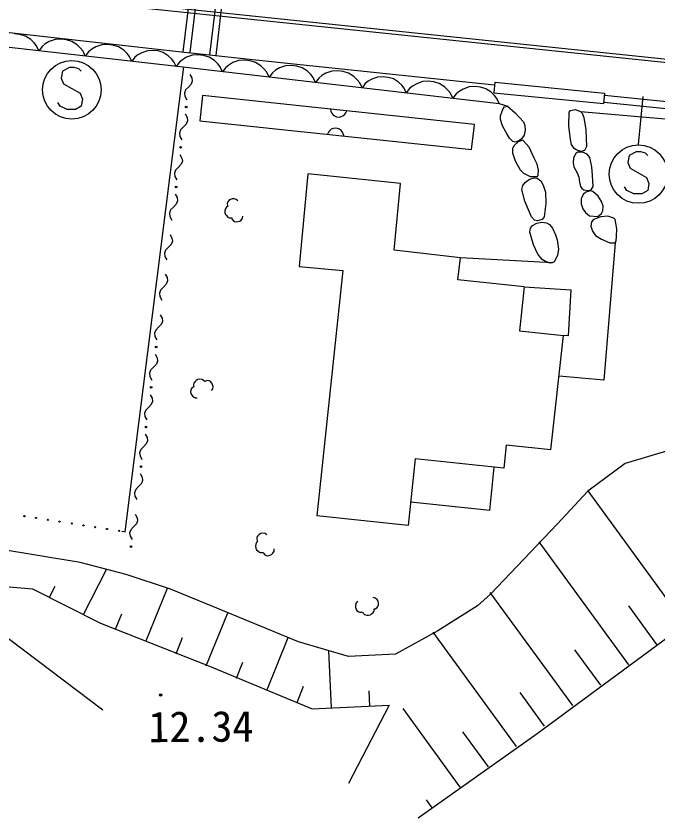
# Model space of a CAD drawing. Units: millimetres, scale not verified. Extents: x 40000 to 680000, y 20000 to 380000.
# Drawn here: x 336634 to 364060, y 230857 to 265153 of the extents above; entities that cross this region are included whole.
import ezdxf
from ezdxf.enums import TextEntityAlignment as Align

# ---------------------------------------------------------------- set-up
doc = ezdxf.new("R2010")
doc.units = ezdxf.units.MM
doc.header["$LTSCALE"] = 1000
doc.layers.add('M-BGD', color=7, linetype='Continuous', lineweight=25)
doc.layers.add('M-BGD-EXST', color=7, linetype='Continuous', lineweight=25)
doc.styles.add('ＭＳ ゴシック', font='')
doc.styles.get('ＭＳ ゴシック').set_extended_font_data('MS Gothic')

msp = doc.modelspace()

# ---------------------------------------------------------------- linework, layer by layer
at = {"layer": 'M-BGD'}
for p, q in [((345214, 275825), (343766, 263621)), ((345511, 275780), (344064, 263589)), ((346340, 275652), (344901, 263499)), ((346602, 275611), (345164, 263470)), ((374567, 262087), (278683, 272129)), ((374583, 262236), (278698, 272279)), ((330949, 265049), (343836, 263614)), ((331720, 264343), (343652, 262993)), ((336801, 264365), (336563, 264392)), ((337035, 264298), (336801, 264365)), ((337260, 264151), (337035, 264298)), ((337405, 264014), (337260, 264151)), ((338307, 264152), (338055, 264060)), ((338550, 264164), (338307, 264152)), ((338788, 264137), (338550, 264164)), ((339022, 264070), (338788, 264137)), ((337511, 263881), (337405, 264014)), ((337607, 263668), (337511, 263881)), ((337749, 263854), (337607, 263668)), ((337882, 263959), (337749, 263854)), ((338055, 264060), (337882, 263959)), ((339247, 263923), (339022, 264070)), ((339392, 263786), (339247, 263923)), ((339498, 263653), (339392, 263786)), ((340042, 263832), (339869, 263731)), ((340294, 263924), (340042, 263832)), ((340537, 263937), (340294, 263924)), ((340775, 263909), (340537, 263937)), ((341009, 263842), (340775, 263909)), ((341234, 263696), (341009, 263842)), ((339594, 263441), (339498, 263653)), ((339736, 263626), (339594, 263441)), ((339869, 263731), (339736, 263626)), ((341379, 263558), (341234, 263696)), ((341485, 263425), (341379, 263558)), ((341581, 263213), (341485, 263425)), ((341842, 263489), (341716, 263389)), ((342006, 263585), (341842, 263489)), ((342246, 263672), (342006, 263585)), ((342477, 263684), (342246, 263672)), ((342703, 263658), (342477, 263684)), ((342925, 263594), (342703, 263658)), ((343139, 263455), (342925, 263594)), ((343277, 263324), (343139, 263455)), ((343836, 263614), (347547, 263212)), ((344168, 263480), (343916, 263388)), ((344411, 263492), (344168, 263480)), ((344650, 263465), (344411, 263492)), ((344884, 263398), (344650, 263465)), ((345108, 263251), (344884, 263398)), ((341716, 263389), (341581, 263213)), ((343377, 263198), (343277, 263324)), ((343469, 262996), (343377, 263198)), ((343611, 263181), (343469, 262996)), ((343744, 263287), (343611, 263181)), ((343916, 263388), (343744, 263287)), ((345254, 263114), (345108, 263251)), ((345359, 262981), (345254, 263114)), ((345731, 263059), (345598, 262954)), ((345903, 263160), (345731, 263059)), ((346155, 263252), (345903, 263160)), ((346398, 263264), (346155, 263252)), ((346637, 263237), (346398, 263264)), ((346871, 263170), (346637, 263237)), ((347095, 263023), (346871, 263170)), ((347547, 263212), (357083, 262207)), ((341301, 243101), (343801, 262974)), ((343652, 262993), (357278, 261413)), ((345456, 262769), (345359, 262981)), ((345598, 262954), (345456, 262769)), ((347241, 262886), (347095, 263023)), ((347346, 262753), (347241, 262886)), ((347443, 262541), (347346, 262753)), ((347585, 262726), (347443, 262541)), ((347718, 262831), (347585, 262726)), ((347890, 262932), (347718, 262831)), ((348142, 263024), (347890, 262932)), ((348385, 263037), (348142, 263024)), ((348624, 263009), (348385, 263037)), ((348858, 262942), (348624, 263009)), ((349082, 262796), (348858, 262942)), ((349228, 262658), (349082, 262796)), ((350129, 262796), (349877, 262705)), ((350372, 262809), (350129, 262796)), ((350611, 262781), (350372, 262809)), ((350845, 262714), (350611, 262781)), ((351069, 262568), (350845, 262714)), ((344064, 262652), (344149, 262505)), ((344165, 262366), (344115, 262235)), ((344149, 262505), (344165, 262366)), ((349333, 262525), (349228, 262658)), ((349430, 262313), (349333, 262525)), ((349572, 262498), (349430, 262313)), ((349704, 262604), (349572, 262498)), ((349877, 262705), (349704, 262604)), ((351215, 262430), (351069, 262568)), ((351320, 262298), (351215, 262430)), ((351842, 262457), (351678, 262361)), ((352081, 262544), (351842, 262457)), ((352312, 262556), (352081, 262544)), ((352539, 262530), (352312, 262556)), ((352761, 262467), (352539, 262530)), ((352974, 262327), (352761, 262467)), ((354247, 262365), (354004, 262352)), ((354485, 262337), (354247, 262365)), ((343997, 262112), (343879, 261990)), ((344115, 262235), (343997, 262112)), ((351417, 262085), (351320, 262298)), ((351551, 262261), (351417, 262085)), ((351678, 262361), (351551, 262261)), ((353112, 262197), (352974, 262327)), ((353213, 262070), (353112, 262197)), ((353304, 261869), (353213, 262070)), ((353446, 262054), (353304, 261869)), ((353579, 262159), (353446, 262054)), ((353752, 262260), (353579, 262159)), ((354004, 262352), (353752, 262260)), ((354719, 262270), (354485, 262337)), ((354944, 262124), (354719, 262270)), ((355089, 261986), (354944, 262124)), ((355739, 262032), (355566, 261931)), ((355991, 262124), (355739, 262032)), ((356234, 262137), (355991, 262124)), ((356472, 262109), (356234, 262137)), ((356706, 262042), (356472, 262109)), ((356931, 261896), (356706, 262042)), ((357094, 262319), (357050, 261871)), ((357094, 262319), (361781, 261856)), ((343879, 261990), (343828, 261859)), ((343828, 261859), (343845, 261720)), ((343845, 261720), (343930, 261573)), ((344603, 261749), (344489, 260678)), ((356225, 260516), (344603, 261749)), ((355195, 261853), (355089, 261986)), ((355291, 261641), (355195, 261853)), ((355433, 261826), (355291, 261641)), ((355566, 261931), (355433, 261826)), ((357076, 261758), (356931, 261896)), ((357050, 261871), (361736, 261408)), ((357182, 261625), (357076, 261758)), ((361781, 261856), (361736, 261408)), ((361773, 261773), (364848, 261459)), ((357278, 261413), (357182, 261625)), ((357278, 261413), (357645, 261295)), ((361743, 261475), (364820, 261160)), ((350066, 261169), (350085, 261083)), ((350085, 261083), (350119, 261009)), ((350119, 261009), (350181, 260932)), ((350676, 260950), (350725, 261015)), ((350725, 261015), (350762, 261096)), ((357334, 260882), (357445, 261205)), ((357445, 261205), (357508, 261273)), ((357508, 261273), (357637, 261294)), ((357637, 261294), (357965, 261013)), ((357965, 261013), (358310, 260628)), ((360254, 260451), (360269, 261042)), ((360269, 261042), (360328, 261113)), ((360328, 261113), (360521, 261152)), ((360521, 261152), (360752, 261069)), ((360752, 261069), (364921, 260713)), ((360752, 261069), (360819, 260998)), ((360819, 260998), (360892, 260813)), ((343854, 260965), (343941, 260813)), ((343958, 260670), (343906, 260535)), ((343941, 260813), (343958, 260670)), ((344489, 260678), (356087, 259448)), ((350181, 260932), (350247, 260883)), ((350247, 260883), (350327, 260846)), ((350327, 260846), (350439, 260834)), ((350439, 260834), (350525, 260853)), ((350525, 260853), (350599, 260888)), ((350599, 260888), (350676, 260950)), ((357332, 260726), (357334, 260882)), ((357420, 260451), (357332, 260726)), ((360892, 260813), (360976, 260292)), ((343785, 260410), (343663, 260284)), ((343906, 260535), (343785, 260410)), ((350103, 260308), (350026, 260246)), ((350177, 260342), (350103, 260308)), ((350263, 260361), (350177, 260342)), ((350375, 260349), (350263, 260361)), ((350455, 260313), (350375, 260349)), ((350520, 260264), (350455, 260313)), ((356087, 259448), (356210, 260367)), ((356209, 260367), (356225, 260516)), ((357579, 260172), (357420, 260451)), ((358310, 260628), (358371, 260472)), ((358371, 260472), (358390, 260267)), ((360320, 259867), (360254, 260451)), ((343663, 260284), (343611, 260149)), ((343611, 260149), (343629, 260006)), ((343629, 260006), (343716, 259854)), ((349977, 260180), (349940, 260100)), ((350026, 260246), (349977, 260180)), ((350583, 260187), (350520, 260264)), ((350617, 260113), (350583, 260187)), ((350636, 260026), (350617, 260113)), ((357722, 259924), (357579, 260172)), ((358344, 260064), (358231, 259895)), ((358390, 260267), (358344, 260064)), ((360976, 260292), (361008, 259572)), ((357861, 259789), (357722, 259924)), ((357958, 259764), (357861, 259789)), ((358090, 259770), (357919, 259619)), ((358147, 259827), (357958, 259764)), ((358288, 259841), (358090, 259770)), ((358231, 259895), (358147, 259827)), ((358563, 259540), (358288, 259841)), ((360373, 259663), (360320, 259867)), ((360477, 259495), (360373, 259663)), ((357852, 259481), (357849, 259285)), ((357849, 259285), (357979, 258933)), ((357919, 259619), (357852, 259481)), ((358766, 259080), (358563, 259540)), ((360592, 259413), (360477, 259495)), ((360640, 259333), (360554, 259275)), ((360800, 259366), (360592, 259413)), ((360838, 259336), (360640, 259333)), ((360926, 259409), (360800, 259366)), ((361031, 259239), (360838, 259336)), ((361008, 259572), (360926, 259409)), ((343638, 259229), (343722, 259081)), ((343739, 258942), (343689, 258811)), ((343722, 259081), (343739, 258942)), ((358898, 258811), (358766, 259080)), ((360458, 259094), (360434, 258868)), ((360554, 259275), (360458, 259094)), ((361145, 259102), (361031, 259239)), ((361242, 258702), (361145, 259102)), ((343571, 258689), (343453, 258566)), ((343689, 258811), (343571, 258689)), ((357979, 258933), (358169, 258578)), ((358960, 258558), (358898, 258811)), ((360434, 258868), (360466, 258705)), ((360466, 258705), (360604, 258443)), ((361260, 258337), (361242, 258702)), ((343453, 258566), (343402, 258436)), ((343402, 258436), (343419, 258296)), ((343419, 258296), (343503, 258149)), ((349105, 258401), (348735, 254440)), ((353057, 257998), (349105, 258401)), ((358169, 258578), (358314, 258438)), ((358314, 258438), (358602, 258288)), ((358602, 258288), (358907, 258291)), ((358907, 258291), (358949, 258357)), ((358949, 258357), (358960, 258558)), ((360604, 258443), (360679, 258268)), ((360679, 258268), (360708, 258054)), ((361290, 257859), (361260, 258337)), ((352791, 255144), (353057, 257998)), ((358288, 257901), (358395, 258044)), ((358395, 258044), (358576, 258173)), ((358576, 258173), (358780, 258231)), ((358780, 258231), (358905, 258215)), ((358905, 258215), (359054, 258101)), ((359054, 258101), (359161, 257915)), ((359161, 257915), (359250, 257622)), ((360708, 258054), (360748, 257858)), ((358243, 257728), (358288, 257901)), ((358375, 257237), (358243, 257728)), ((359250, 257622), (359266, 257132)), ((360748, 257858), (360806, 257777)), ((360806, 257777), (360896, 257723)), ((360984, 257622), (360863, 257516)), ((360896, 257723), (361112, 257690)), ((361179, 257672), (360984, 257622)), ((361112, 257690), (361206, 257718)), ((361275, 257651), (361179, 257672)), ((361206, 257718), (361290, 257859)), ((361512, 257443), (361275, 257651)), ((343428, 257542), (343515, 257390)), ((343532, 257246), (343480, 257112)), ((343515, 257390), (343532, 257246)), ((345722, 257262), (345678, 257204)), ((345791, 257306), (345722, 257262)), ((345867, 257332), (345791, 257306)), ((345949, 257339), (345867, 257332)), ((346044, 257308), (345949, 257339)), ((346108, 257245), (346044, 257308)), ((358571, 256771), (358375, 257237)), ((360775, 257331), (360773, 257119)), ((360863, 257516), (360775, 257331)), ((361649, 257226), (361512, 257443)), ((361717, 257022), (361649, 257226)), ((343359, 256986), (343237, 256860)), ((343480, 257112), (343359, 256986)), ((345585, 256919), (345554, 256824)), ((345629, 256976), (345585, 256919)), ((345680, 257015), (345629, 256976)), ((345678, 257204), (345660, 257135)), ((345660, 257135), (345667, 257053)), ((345667, 257053), (345680, 257015)), ((359266, 257132), (359200, 256560)), ((360773, 257119), (360846, 256909)), ((360846, 256909), (360964, 256748)), ((361708, 256826), (361717, 257022)), ((343237, 256860), (343185, 256725)), ((343185, 256725), (343203, 256582)), ((343203, 256582), (343289, 256430)), ((345554, 256824), (345561, 256742)), ((345561, 256742), (345587, 256666)), ((345587, 256666), (345625, 256616)), ((345625, 256616), (345689, 256553)), ((345689, 256553), (345739, 256528)), ((346315, 256513), (346327, 256601)), ((358662, 256565), (358571, 256771)), ((358787, 256427), (358662, 256565)), ((359200, 256560), (359106, 256448)), ((360964, 256748), (361142, 256612)), ((361142, 256612), (361495, 256586)), ((361614, 256567), (361309, 256454)), ((361495, 256586), (361652, 256712)), ((361917, 256598), (361614, 256567)), ((361652, 256712), (361708, 256826)), ((362180, 256509), (361917, 256598)), ((345739, 256528), (345784, 256522)), ((345784, 256522), (345847, 256522)), ((345847, 256522), (345860, 256485)), ((345860, 256485), (345905, 256415)), ((345905, 256415), (345962, 256371)), ((345962, 256371), (346032, 256353)), ((346032, 256353), (346114, 256360)), ((346114, 256360), (346189, 256385)), ((346189, 256385), (346259, 256430)), ((346259, 256430), (346315, 256513)), ((358609, 256083), (358703, 256201)), ((358703, 256201), (358886, 256296)), ((358911, 256394), (358787, 256427)), ((358886, 256296), (359101, 256336)), ((359106, 256448), (358911, 256394)), ((359101, 256336), (359300, 256310)), ((359300, 256310), (359432, 256235)), ((359432, 256235), (359555, 256082)), ((361215, 256349), (361190, 256160)), ((361309, 256454), (361215, 256349)), ((362235, 256445), (362180, 256509)), ((362300, 256058), (362235, 256445)), ((358582, 255904), (358609, 256083)), ((358744, 255375), (358582, 255904)), ((359555, 256082), (359683, 255789)), ((361190, 256160), (361258, 255954)), ((361258, 255954), (361395, 255769)), ((362296, 255738), (362300, 256058)), ((343212, 255805), (343296, 255657)), ((343313, 255518), (343262, 255387)), ((343296, 255657), (343313, 255518)), ((359683, 255789), (359755, 255575)), ((359755, 255575), (359809, 255181)), ((361395, 255769), (361642, 255616)), ((361642, 255616), (362011, 255460)), ((362239, 255458), (362278, 255524)), ((362278, 255524), (362296, 255738)), ((343144, 255265), (343026, 255143)), ((343262, 255387), (343144, 255265)), ((358921, 254967), (358744, 255375)), ((359809, 255181), (359769, 254915)), ((362239, 255458), (361744, 249587)), ((362011, 255460), (362239, 255458)), ((343026, 255143), (342976, 255012)), ((342976, 255012), (342993, 254873)), ((342993, 254873), (343077, 254725)), ((355620, 254819), (352791, 255144)), ((359116, 254743), (358921, 254967)), ((359769, 254915), (359625, 254642)), ((355512, 253871), (355620, 254819)), ((359541, 254593), (355620, 254819)), ((359256, 254650), (359116, 254743)), ((359452, 254585), (359256, 254650)), ((359541, 254593), (359452, 254585)), ((359625, 254642), (359541, 254593)), ((348735, 254440), (350591, 254267)), ((350591, 254267), (349481, 243774)), ((343002, 254118), (343089, 253966)), ((343106, 253823), (343054, 253688)), ((343089, 253966), (343106, 253823)), ((358338, 253576), (355512, 253871)), ((342932, 253562), (342811, 253436)), ((343054, 253688), (342932, 253562)), ((358338, 253576), (358141, 251695)), ((358338, 253576), (360344, 253450)), ((360344, 253450), (360221, 251473)), ((342811, 253436), (342759, 253302)), ((342759, 253302), (342776, 253158)), ((342776, 253158), (342863, 253007)), ((342785, 252381), (342870, 252234)), ((342887, 252095), (342836, 251964)), ((342870, 252234), (342887, 252095)), ((342718, 251841), (342600, 251719)), ((342836, 251964), (342718, 251841)), ((342600, 251719), (342550, 251588)), ((342550, 251588), (342567, 251449)), ((342567, 251449), (342651, 251302)), ((358141, 251695), (360027, 251485)), ((359484, 246596), (360027, 251485)), ((360221, 251473), (360027, 251485)), ((342575, 250694), (342662, 250542)), ((342680, 250399), (342628, 250265)), ((342662, 250542), (342680, 250399)), ((342506, 250139), (342385, 250013)), ((342628, 250265), (342506, 250139)), ((342385, 250013), (342333, 249878)), ((342333, 249878), (342350, 249735)), ((342350, 249735), (342437, 249583)), ((361744, 249587), (359834, 249748)), ((344237, 249452), (344220, 249398)), ((344220, 249398), (344220, 249353)), ((344220, 249353), (344230, 249290)), ((344291, 249523), (344237, 249452)), ((344335, 249568), (344291, 249523)), ((344406, 249605), (344335, 249568)), ((344487, 249623), (344406, 249605)), ((344585, 249606), (344487, 249623)), ((344648, 249570), (344585, 249606)), ((344693, 249526), (344648, 249570)), ((344729, 249544), (344693, 249526)), ((344809, 249562), (344729, 249544)), ((344881, 249554), (344809, 249562)), ((344944, 249519), (344881, 249554)), ((344998, 249456), (344944, 249519)), ((345034, 249385), (344998, 249456)), ((345052, 249305), (345034, 249385)), ((344096, 249155), (344088, 249084)), ((344088, 249084), (344106, 249003)), ((344132, 249218), (344096, 249155)), ((344106, 249003), (344142, 248932)), ((344194, 249272), (344132, 249218)), ((344230, 249290), (344194, 249272)), ((344982, 249134), (345035, 249206)), ((345035, 249206), (345052, 249305)), ((342359, 248958), (342444, 248810)), ((342461, 248671), (342410, 248540)), ((342444, 248810), (342461, 248671)), ((344142, 248932), (344196, 248870)), ((344196, 248870), (344286, 248826)), ((344286, 248826), (344376, 248826)), ((342292, 248418), (342174, 248295)), ((342410, 248540), (342292, 248418)), ((342174, 248295), (342123, 248165)), ((342123, 248165), (342140, 248026)), ((342140, 248026), (342225, 247878)), ((342149, 247271), (342234, 247123)), ((342251, 246984), (342200, 246853)), ((342234, 247123), (342251, 246984)), ((341964, 246608), (341913, 246478)), ((342082, 246731), (341964, 246608)), ((342200, 246853), (342082, 246731)), ((357574, 246796), (357472, 245821)), ((359484, 246596), (357574, 246796)), ((364706, 246623), (362653, 246022)), ((341913, 246478), (341930, 246339)), ((341930, 246339), (342015, 246191)), ((353690, 246216), (353392, 243360)), ((357472, 245821), (353690, 246216)), ((362653, 246022), (361070, 244833)), ((341939, 245584), (342026, 245432)), ((356870, 244006), (357064, 245864)), ((342043, 245288), (341991, 245154)), ((342026, 245432), (342043, 245288)), ((341748, 244902), (341696, 244767)), ((341870, 245028), (341748, 244902)), ((341991, 245154), (341870, 245028)), ((341696, 244767), (341714, 244624)), ((341714, 244624), (341801, 244472)), ((361070, 244833), (359748, 243425)), ((365219, 239154), (361081, 244841)), ((356870, 244006), (353496, 244358)), ((341723, 243847), (341807, 243699)), ((341824, 243560), (341774, 243430)), ((341807, 243699), (341824, 243560)), ((353392, 243360), (349481, 243774)), ((341538, 243185), (341487, 243054)), ((341656, 243307), (341538, 243185)), ((341774, 243430), (341656, 243307)), ((359748, 243425), (356905, 240432)), ((341153, 243120), (341301, 243101)), ((341487, 243054), (341504, 242915)), ((341504, 242915), (341589, 242767)), ((346928, 242865), (346920, 242794)), ((346964, 242928), (346928, 242865)), ((347026, 242982), (346964, 242928)), ((347097, 243018), (347026, 242982)), ((347178, 243037), (347097, 243018)), ((347276, 243019), (347178, 243037)), ((347348, 242966), (347276, 243019)), ((346876, 242570), (346859, 242471)), ((346912, 242633), (346876, 242570)), ((346956, 242678), (346912, 242633)), ((346920, 242794), (346938, 242713)), ((346938, 242713), (346956, 242678)), ((362818, 237407), (358989, 242670)), ((339372, 241779), (335455, 242433)), ((346859, 242471), (346878, 242391)), ((346878, 242391), (346914, 242319)), ((346914, 242319), (346959, 242275)), ((346959, 242275), (347031, 242222)), ((347031, 242222), (347084, 242204)), ((347084, 242204), (347129, 242205)), ((347129, 242205), (347192, 242214)), ((347192, 242214), (347210, 242178)), ((347210, 242178), (347264, 242116)), ((347550, 242127), (347612, 242181)), ((347612, 242181), (347657, 242270)), ((347657, 242270), (347656, 242360)), ((347264, 242116), (347327, 242081)), ((347327, 242081), (347398, 242072)), ((347398, 242072), (347479, 242090)), ((347479, 242090), (347550, 242127)), ((341333, 241270), (339372, 241779)), ((339514, 239558), (340495, 241488)), ((343233, 240644), (341333, 241270)), ((333923, 240944), (337343, 240661)), ((338067, 240293), (338306, 240764)), ((337343, 240661), (340237, 239190)), ((342176, 238406), (343099, 240688)), ((344971, 239935), (343233, 240644)), ((356905, 240432), (356353, 239930)), ((360417, 235661), (356898, 240497)), ((351238, 240111), (351170, 240053)), ((351984, 240262), (351896, 240280)), ((352062, 240199), (351984, 240262)), ((352101, 240126), (352062, 240199)), ((352121, 240049), (352101, 240126)), ((348695, 238393), (344971, 239935)), ((351170, 240053), (351132, 239960)), ((351132, 239960), (351132, 239878)), ((351132, 239878), (351152, 239800)), ((351152, 239800), (351192, 239728)), ((351924, 239689), (351934, 239733)), ((351934, 239733), (351938, 239796)), ((351938, 239796), (351977, 239806)), ((351977, 239806), (352050, 239845)), ((352050, 239845), (352098, 239898)), ((352098, 239898), (352121, 239967)), ((352121, 239967), (352121, 240049)), ((356353, 239930), (354654, 238865)), ((364018, 238281), (362823, 239923)), ((340335, 235462), (334757, 239692)), ((340883, 238928), (341150, 239588)), ((344761, 237360), (345681, 239635)), ((351192, 239728), (351245, 239680)), ((351245, 239680), (351313, 239656)), ((351313, 239656), (351396, 239656)), ((351396, 239656), (351435, 239666)), ((351435, 239666), (351469, 239613)), ((351469, 239613), (351522, 239565)), ((351522, 239565), (351615, 239527)), ((351615, 239527), (351697, 239527)), ((351697, 239527), (351775, 239547)), ((351775, 239547), (351828, 239581)), ((351828, 239581), (351896, 239640)), ((351896, 239640), (351924, 239689)), ((358901, 234468), (365819, 239591)), ((340237, 239190), (344903, 237348)), ((354654, 238865), (352845, 237857)), ((358016, 233914), (354455, 238808)), ((343468, 237883), (343745, 238568)), ((347346, 236315), (348259, 238573)), ((350845, 237757), (348695, 238393)), ((361617, 236534), (360515, 238049)), ((350107, 235567), (349998, 238008)), ((352845, 237857), (350845, 237757)), ((344903, 237348), (349285, 235531)), ((346053, 236838), (346328, 237517)), ((348638, 235792), (348922, 236493)), ((351751, 235640), (351722, 236288)), ((359216, 234787), (358173, 236221)), ((349285, 235531), (352573, 235677)), ((352573, 235677), (350834, 232325)), ((355615, 232167), (353167, 235532)), ((353814, 230857), (358901, 234468)), ((356815, 233040), (355722, 234543)), ((354414, 231294), (354169, 231630))]:
    msp.add_line(p, q, dxfattribs=at)
for centre, radius in [((343904, 261267), 34), ((343665, 259541), 35), ((343476, 257845), 34), ((342619, 250996), 34), ((342404, 249270), 35), ((342190, 247574), 34), ((341976, 245886), 34), ((336989, 243767), 25), ((337489, 243689), 25), ((337990, 243610), 25), ((338490, 243532), 25), ((339016, 243448), 25), ((339516, 243370), 25), ((340017, 243292), 25), ((340517, 243214), 25), ((341043, 243136), 25), ((341547, 242464), 34), ((342812, 236117), 50), ((342812, 236117), 30), ((342812, 236117), 10)]:
    msp.add_circle(centre, radius, dxfattribs=at)
at = {"layer": 'M-BGD-EXST'}
for p, q in [((338618, 262799), (338568, 262499)), ((338918, 262949), (338618, 262799)), ((339118, 262949), (338918, 262949)), ((339318, 262899), (339118, 262949)), ((339418, 262799), (339318, 262899)), ((338568, 262499), (338668, 262249)), ((338668, 262249), (339368, 261849)), ((339368, 261849), (339468, 261599)), ((363414, 261706), (363216, 259661)), ((338518, 261299), (338418, 261449)), ((339468, 261599), (339418, 261299)), ((338818, 261149), (338518, 261299)), ((339168, 261149), (338818, 261149)), ((339418, 261299), (339168, 261149)), ((363124, 259343), (362824, 259193)), ((363324, 259343), (363124, 259343)), ((363524, 259293), (363324, 259343)), ((363624, 259193), (363524, 259293)), ((362824, 259193), (362774, 258893)), ((362774, 258893), (362874, 258643)), ((362874, 258643), (363574, 258243)), ((363574, 258243), (363674, 257993)), ((363674, 257993), (363624, 257693)), ((362724, 257693), (362624, 257843)), ((363024, 257543), (362724, 257693)), ((363624, 257693), (363374, 257543)), ((363374, 257543), (363024, 257543))]:
    msp.add_line(p, q, dxfattribs=at)
for centre in [(339018, 261999), (363224, 258393)]:
    msp.add_circle(centre, 1250, dxfattribs=at)

# ---------------------------------------------------------------- texts
at = {"layer": 'M-BGD', "style": 'ＭＳ ゴシック'}
msp.add_text('12.34', height=1320, rotation=0.4, dxfattribs=at).set_placement((342296, 233699), align=Align.BOTTOM_LEFT)

doc.saveas('drawing.dxf')
